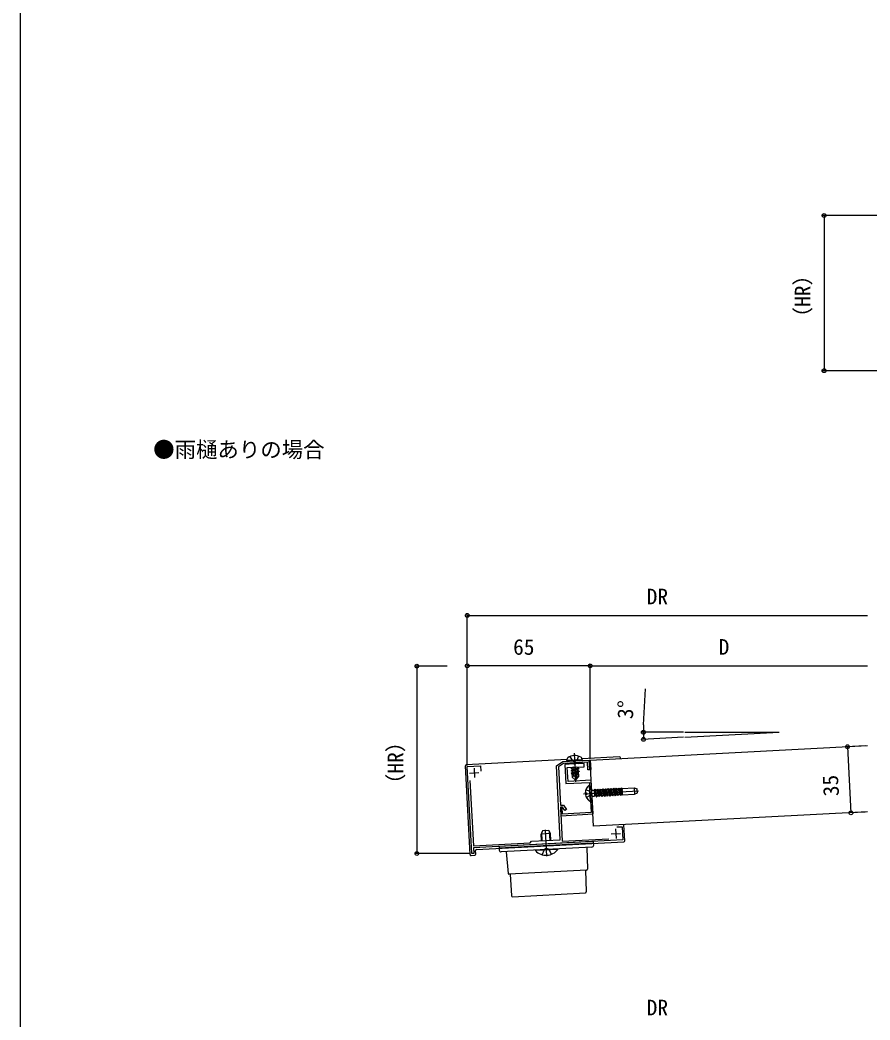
# Model space of a CAD drawing. Units: millimetres, scale not verified, with parts at other scales. Extents: x -875 to 875, y -1302 to 1296.
# Drawn here: x -875 to -201, y -506 to 287 of the extents above; entities that cross this region are included whole.
import ezdxf
from ezdxf.enums import TextEntityAlignment as Align

# ---------------------------------------------------------------- set-up
doc = ezdxf.new("R2010")
doc.units = ezdxf.units.MM
doc.header["$LTSCALE"] = 8
for name, color, linetype in [('0-2_USER1', 3, 'Continuous'), ('0-3_YKK_11', 7, 'Continuous'), ('0-4_YKK_12', 2, 'Continuous'), ('0-5_YKK_13', 4, 'Continuous'), ('0-6_YKK_D', 6, 'Continuous'), ('0-7_YKK_ZWAK', 7, 'Continuous')]:
    doc.layers.add(name, color=color, linetype=linetype)
doc.styles.add('ＭＳ ゴシック', font='')
doc.styles.get('ＭＳ ゴシック').set_extended_font_data('MS Gothic')

msp = doc.modelspace()

# ---------------------------------------------------------------- linework, layer by layer
at = {"layer": '0-3_YKK_11'}
for p, q in [((-514.752, -306.605), (-514.359, -314.095)), ((-518.301, -310.546), (-510.811, -310.153)), ((-402.426, -354.792), (-402.034, -362.282)), ((-405.975, -358.733), (-398.485, -358.341))]:
    msp.add_line(p, q, dxfattribs=at)
for points in [[(-518.001, -316.262), (-515.278, -368.217), (-470.19, -365.854), (-469.054, -364.593), (-446.286, -363.399), (-449.361, -304.711), (-444.277, -301.409), (-423.306, -300.31), (-422.914, -307.8), (-424.411, -307.879), (-424.726, -301.887), (-428.857, -302.103), (-429.259, -302.406), (-430.648, -302.479), (-431.079, -302.22), (-438.744, -302.621), (-439.146, -302.924), (-440.534, -302.997), (-440.966, -302.738), (-443.797, -302.886), (-447.818, -305.497), (-446.217, -336.058), (-443.642, -335.923), (-441.331, -339.482), (-442.589, -340.299), (-444.429, -337.467), (-446.138, -337.556), (-444.725, -364.519), (-407.749, -362.582)], [(-401.524, -353.243), (-397.262, -353.02), (-396.712, -363.505), (-515.2, -369.715), (-514.964, -374.209), (-516.462, -374.287), (-520.073, -305.382), (-509.588, -304.832), (-509.364, -309.095)]]:
    msp.add_lwpolyline(points, dxfattribs=at)
msp.add_lwpolyline([(-420.32, -342.963), (-421.725, -316.15), (-440.15, -317.116), (-440.723, -306.181), (-427.241, -305.474), (-427.383, -302.778), (-434.186, -303.134), (-434.451, -303.329), (-435.275, -303.372), (-435.559, -303.206), (-442.662, -303.579), (-441.861, -318.858), (-423.136, -317.876), (-421.88, -341.843), (-444.649, -343.037), (-444.916, -337.944), (-445.389, -337.518), (-446.099, -338.306), (-445.785, -344.298)], close=True, dxfattribs=at)
at = {"layer": '0-4_YKK_12'}
msp.add_lwpolyline([(-202.555, -341.312), (-419.81, -352.698), (-422.557, -300.27), (-202.555, -288.74)], dxfattribs=at)
at = {"layer": '0-5_YKK_13'}
for p, q in [((-440.928, -299.732), (-520.901, -303.923)), ((-441.021, -300.488), (-440.872, -299.275)), ((-429.038, -299.86), (-441.021, -300.488)), ((-441.021, -300.488), (-440.85, -301.23)), ((-429.13, -300.616), (-440.85, -301.23)), ((-435.32, -294.631), (-434.119, -317.55)), ((-429.038, -299.86), (-429.312, -298.669)), ((-399.417, -297.556), (-429.209, -299.118)), ((-429.038, -299.86), (-429.13, -300.616)), ((-422.925, -300.947), (-422.918, -300.944)), ((-398.59, -299.014), (-398.629, -298.266)), ((-517.921, -375.115), (-521.61, -304.711)), ((-437.865, -306.255), (-436.533, -305.961)), ((-437.865, -306.255), (-437.489, -306.011)), ((-437.865, -306.255), (-437.857, -306.405)), ((-435.635, -305.914), (-437.857, -306.405)), ((-437.857, -306.405), (-437.008, -306.838)), ((-437.755, -308.353), (-431.519, -306.974)), ((-437.755, -308.353), (-436.956, -307.834)), ((-437.755, -308.353), (-437.747, -308.502)), ((-431.511, -307.124), (-437.747, -308.502)), ((-437.747, -308.502), (-436.898, -308.935)), ((-437.409, -302.551), (-437.228, -302.643)), ((-437.228, -302.643), (-436.897, -302.525)), ((-437.228, -302.643), (-437.194, -303.292)), ((-433.291, -305.791), (-437.008, -306.838)), ((-437.008, -306.838), (-436.956, -307.834)), ((-432.367, -306.542), (-436.956, -307.834)), ((-436.898, -308.935), (-436.846, -309.931)), ((-433.199, -308.904), (-436.846, -309.931)), ((-432.587, -302.348), (-435.656, -303.211)), ((-435.14, -303.532), (-434.477, -303.385)), ((-433.202, -308.919), (-434.313, -313.848)), ((-432.55, -308.757), (-434.014, -315.255)), ((-432.59, -302.299), (-432.55, -303.049)), ((-431.738, -302.78), (-432.587, -302.348)), ((-432.257, -308.639), (-432.575, -308.728)), ((-432.465, -308.974), (-432.239, -313.284)), ((-432.448, -309.301), (-431.409, -309.071)), ((-431.401, -309.221), (-432.44, -309.451)), ((-432.409, -305.745), (-432.367, -306.542)), ((-431.519, -306.974), (-432.367, -306.542)), ((-432.31, -307.643), (-432.257, -308.639)), ((-431.409, -309.071), (-432.257, -308.639)), ((-431.731, -302.93), (-432.181, -303.029)), ((-431.731, -302.93), (-431.858, -303.012)), ((-431.738, -302.78), (-431.731, -302.93)), ((-431.519, -306.974), (-431.511, -307.124)), ((-431.409, -309.071), (-431.401, -309.221)), ((-422.468, -303.883), (-422.43, -303.883)), ((-422.468, -306.126), (-422.43, -306.126)), ((-437.645, -310.45), (-433.333, -309.497)), ((-437.645, -310.45), (-436.846, -309.931)), ((-437.645, -310.45), (-437.637, -310.599)), ((-433.369, -309.656), (-437.637, -310.599)), ((-437.637, -310.599), (-436.788, -311.032)), ((-437.02, -310.914), (-436.873, -313.714)), ((-433.758, -311.373), (-436.987, -311.542)), ((-435.625, -312.549), (-436.873, -313.714)), ((-434.43, -315.914), (-436.873, -313.714)), ((-433.469, -310.097), (-436.788, -311.032)), ((-433.714, -311.177), (-434.557, -311.414)), ((-434.313, -313.848), (-434.43, -315.914)), ((-434.43, -315.914), (-433.98, -315.89)), ((-434.313, -313.848), (-434.205, -315.902)), ((-432.239, -313.284), (-434.014, -315.255)), ((-434.014, -315.255), (-433.98, -315.89)), ((-433.98, -315.89), (-431.78, -313.447)), ((-431.894, -311.275), (-432.343, -311.298)), ((-431.78, -313.447), (-432.239, -313.284)), ((-432.2, -309.74), (-432.148, -310.736)), ((-431.453, -311.09), (-431.894, -311.275)), ((-431.894, -311.275), (-431.78, -313.447)), ((-427.924, -326.838), (-384.242, -324.549)), ((-425.955, -323.618), (-423.088, -324.865)), ((-423.088, -324.865), (-422.086, -326.532)), ((-422.369, -332.519), (-422.993, -320.608)), ((-419.32, -324.135), (-419.344, -324.136)), ((-418.927, -323.363), (-419.32, -324.135)), ((-419.32, -324.135), (-418.047, -328.574)), ((-418.927, -323.363), (-418.777, -323.355)), ((-418.927, -323.363), (-417.576, -329.3)), ((-418.777, -323.355), (-418.305, -324.082)), ((-418.777, -323.355), (-417.426, -329.293)), ((-417.208, -324.024), (-418.305, -324.082)), ((-417.032, -328.521), (-418.305, -324.082)), ((-416.815, -323.252), (-417.208, -324.024)), ((-417.208, -324.024), (-415.935, -328.464)), ((-416.815, -323.252), (-416.665, -323.245)), ((-416.815, -323.252), (-415.463, -329.19)), ((-416.665, -323.245), (-416.193, -323.971)), ((-416.665, -323.245), (-415.314, -329.182)), ((-415.096, -323.913), (-416.193, -323.971)), ((-416.193, -323.971), (-414.92, -328.41)), ((-414.703, -323.142), (-415.096, -323.913)), ((-415.096, -323.913), (-413.823, -328.353)), ((-414.703, -323.142), (-414.553, -323.134)), ((-414.703, -323.142), (-413.351, -329.079)), ((-414.553, -323.134), (-414.081, -323.86)), ((-414.553, -323.134), (-413.201, -329.071)), ((-412.984, -323.803), (-414.081, -323.86)), ((-412.808, -328.3), (-414.081, -323.86)), ((-412.591, -323.031), (-412.984, -323.803)), ((-412.984, -323.803), (-411.711, -328.242)), ((-412.591, -323.031), (-412.441, -323.023)), ((-412.591, -323.031), (-411.239, -328.968)), ((-412.441, -323.023), (-411.969, -323.749)), ((-412.441, -323.023), (-411.089, -328.96)), ((-410.872, -323.692), (-411.969, -323.749)), ((-411.969, -323.749), (-410.696, -328.189)), ((-410.479, -322.92), (-410.872, -323.692)), ((-410.872, -323.692), (-409.599, -328.131)), ((-410.479, -322.92), (-410.329, -322.912)), ((-410.479, -322.92), (-409.127, -328.858)), ((-410.329, -322.912), (-409.857, -323.639)), ((-410.329, -322.912), (-408.977, -328.85)), ((-408.76, -323.581), (-409.857, -323.639)), ((-408.584, -328.078), (-409.857, -323.639)), ((-408.367, -322.809), (-408.76, -323.581)), ((-408.76, -323.581), (-407.487, -328.021)), ((-408.569, -323.571), (-407.296, -328.011)), ((-408.367, -322.809), (-408.217, -322.802)), ((-408.367, -322.809), (-407.015, -328.747)), ((-408.217, -322.802), (-407.745, -323.528)), ((-408.217, -322.802), (-406.865, -328.739)), ((-406.648, -323.47), (-407.745, -323.528)), ((-407.745, -323.528), (-406.472, -327.967)), ((-406.254, -322.699), (-406.648, -323.47)), ((-406.648, -323.47), (-405.375, -327.91)), ((-406.254, -322.699), (-406.105, -322.691)), ((-406.254, -322.699), (-404.903, -328.636)), ((-406.105, -322.691), (-405.633, -323.417)), ((-406.105, -322.691), (-404.753, -328.628)), ((-404.536, -323.36), (-405.633, -323.417)), ((-404.36, -327.857), (-405.633, -323.417)), ((-404.142, -322.588), (-404.536, -323.36)), ((-404.536, -323.36), (-403.263, -327.799)), ((-404.142, -322.588), (-403.993, -322.58)), ((-404.142, -322.588), (-402.791, -328.525)), ((-403.993, -322.58), (-403.521, -323.307)), ((-403.993, -322.58), (-402.641, -328.518)), ((-402.423, -323.249), (-403.521, -323.306)), ((-403.521, -323.307), (-402.248, -327.746)), ((-402.03, -322.477), (-402.423, -323.249)), ((-402.423, -323.249), (-401.15, -327.688)), ((-402.03, -322.477), (-401.881, -322.469)), ((-402.03, -322.477), (-400.679, -328.415)), ((-401.88, -322.469), (-401.409, -323.196)), ((-401.88, -322.469), (-400.529, -328.407)), ((-400.311, -323.138), (-401.409, -323.196)), ((-400.136, -327.635), (-401.409, -323.196)), ((-399.918, -322.367), (-400.311, -323.138)), ((-400.311, -323.138), (-399.038, -327.578)), ((-399.918, -322.367), (-399.768, -322.359)), ((-399.918, -322.367), (-398.567, -328.304)), ((-399.768, -322.359), (-399.297, -323.085)), ((-399.768, -322.359), (-398.417, -328.296)), ((-398.199, -323.027), (-399.297, -323.085)), ((-399.297, -323.085), (-398.024, -327.525)), ((-398.199, -323.027), (-399.132, -323.076)), ((-397.806, -322.256), (-398.199, -323.028)), ((-398.199, -323.028), (-397.13, -326.757)), ((-397.806, -322.256), (-397.656, -322.248)), ((-397.806, -322.256), (-397.234, -324.769)), ((-397.656, -322.248), (-397.279, -323.904)), ((-397.656, -322.248), (-397.341, -322.734)), ((-397.341, -322.734), (-397.084, -327.624)), ((-397.336, -322.831), (-387.605, -322.321)), ((-387.605, -322.323), (-385.315, -323.023)), ((-385.15, -326.179), (-385.315, -323.023)), ((-426.434, -326.122), (-425.111, -326.052)), ((-421.056, -328.912), (-419.099, -328.809)), ((-418.047, -328.574), (-419.108, -328.63)), ((-418.047, -328.574), (-417.576, -329.3)), ((-417.576, -329.3), (-417.426, -329.293)), ((-415.935, -328.464), (-415.463, -329.19)), ((-415.463, -329.19), (-415.314, -329.182)), ((-414.92, -328.41), (-415.314, -329.182)), ((-413.823, -328.353), (-414.92, -328.41)), ((-413.823, -328.353), (-413.351, -329.079)), ((-413.351, -329.079), (-413.201, -329.071)), ((-411.711, -328.242), (-411.239, -328.968)), ((-411.239, -328.968), (-411.089, -328.96)), ((-410.696, -328.189), (-411.089, -328.96)), ((-409.599, -328.131), (-410.696, -328.189)), ((-409.599, -328.131), (-409.127, -328.858)), ((-409.127, -328.858), (-408.977, -328.85)), ((-408.584, -328.078), (-408.977, -328.85)), ((-407.487, -328.021), (-408.584, -328.078)), ((-407.487, -328.021), (-407.015, -328.747)), ((-407.015, -328.747), (-406.865, -328.739)), ((-406.472, -327.967), (-406.865, -328.739)), ((-405.375, -327.91), (-406.472, -327.967)), ((-405.375, -327.91), (-404.903, -328.636)), ((-404.903, -328.636), (-404.753, -328.628)), ((-403.263, -327.799), (-402.791, -328.525)), ((-402.791, -328.525), (-402.641, -328.518)), ((-402.248, -327.746), (-402.641, -328.518)), ((-401.15, -327.688), (-402.248, -327.746)), ((-401.15, -327.688), (-400.679, -328.415)), ((-400.679, -328.415), (-400.529, -328.407)), ((-399.038, -327.578), (-398.567, -328.304)), ((-398.567, -328.304), (-398.417, -328.296)), ((-398.024, -327.524), (-398.417, -328.296)), ((-397.092, -327.476), (-398.024, -327.524)), ((-397.092, -327.476), (-397.859, -327.516)), ((-397.084, -327.624), (-387.354, -327.114)), ((-460.475, -356.331), (-461.54, -358.941)), ((-455.382, -356.065), (-460.475, -356.331)), ((-456.869, -376.42), (-457.968, -355.449)), ((-454.05, -358.548), (-455.382, -356.065)), ((-395.175, -364.176), (-395.842, -351.442)), ((-512.874, -371.095), (-395.885, -364.964)), ((-419.93, -364.721), (-494.828, -368.646)), ((-454.05, -358.548), (-461.54, -358.941)), ((-461.265, -364.184), (-461.54, -358.941)), ((-460.617, -364.151), (-460.964, -357.528)), ((-454.424, -363.826), (-454.771, -357.204)), ((-453.775, -363.792), (-454.05, -358.548)), ((-513.427, -374.879), (-513.584, -371.883)), ((-419.852, -366.219), (-494.749, -370.144)), ((-421.193, -369.293), (-493.094, -373.062)), ((-489.125, -372.854), (-487.696, -390.075)), ((-465.981, -371.641), (-448.306, -370.714)), ((-465.962, -372.012), (-465.981, -371.641)), ((-448.286, -371.085), (-465.962, -372.012)), ((-460.686, -375.243), (-458.869, -371.065)), ((-457.202, -370.063), (-458.869, -371.065)), ((-457.202, -370.063), (-455.439, -370.886)), ((-453.196, -374.85), (-455.439, -370.886)), ((-448.286, -371.085), (-448.306, -370.714)), ((-425.162, -369.501), (-424.783, -386.778)), ((-517.133, -375.824), (-514.137, -375.667)), ((-425.494, -387.543), (-486.909, -390.762)), ((-426.243, -387.583), (-425.64, -404.838)), ((-486.16, -390.723), (-484.956, -407.947)), ((-484.169, -408.643), (-426.35, -405.613))]:
    msp.add_line(p, q, dxfattribs=at)
for points in [[(-438.63, -297.389), (-436.718, -300.769), (-434.955, -301.591)], [(-431.739, -297.028), (-433.288, -300.589), (-434.955, -301.591)], [(-431.511, -307.124), (-432.31, -307.643), (-436.898, -308.935)], [(-431.401, -309.221), (-432.2, -309.74), (-432.422, -309.803)], [(-434.313, -313.848), (-435.625, -312.549), (-435.789, -311.479)], [(-431.453, -311.09), (-432.148, -310.736), (-432.37, -310.799)], [(-421.31, -324.058), (-419.353, -323.956), (-419.099, -328.809)], [(-387.605, -322.321), (-387.354, -327.114), (-385.15, -326.179)], [(-426.367, -327.395), (-425.045, -327.326), (-425.111, -326.052)], [(-425.629, -329.835), (-422.908, -328.295), (-422.086, -326.532)], [(-415.935, -328.464), (-417.032, -328.521), (-417.426, -329.293)], [(-411.711, -328.242), (-412.808, -328.3), (-413.201, -329.071)], [(-403.263, -327.799), (-404.36, -327.857), (-404.753, -328.628)], [(-399.038, -327.578), (-400.136, -327.635), (-400.529, -328.407)], [(-419.773, -367.717), (-419.852, -366.219), (-419.93, -364.721)], [(-494.828, -368.646), (-494.749, -370.144), (-494.671, -371.642)]]:
    msp.add_lwpolyline(points, dxfattribs=at)
msp.add_lwpolyline([(-423.306, -300.31), (-422.557, -300.27), (-422.165, -307.76), (-422.914, -307.8)], close=True, dxfattribs=at)
for centre, radius, start, end in [((-439.532, -299.439), 1.35, 125.05588, 173), ((-434.707, -306.315), 9.75, 60.94412, 125.05588), ((-430.628, -298.972), 1.35, 13, 60.94412), ((-399.378, -298.305), 0.75, 3, 93), ((-520.861, -304.672), 0.75, 93, 183), ((-432.837, -308.994), 0.372, 3, 168.52934), ((-418.487, -326.344), 7.95, 130.71409, 178.40059), ((-423.404, -320.63), 0.411, 3, 130.71409), ((-418.487, -326.344), 7.95, 187.59941, 235.28591), ((-422.78, -332.54), 0.411, 235.28591, 3), ((-395.924, -364.215), 0.75, 273, 3), ((-512.835, -371.844), 0.75, 93, 183), ((-493.173, -371.564), 1.5, 183, 273), ((-457.513, -364.137), 11.55, 222.98312, 323.01688), ((-421.271, -367.795), 1.5, 273, 3), ((-517.172, -375.075), 0.75, 183, 273), ((-514.176, -374.918), 0.75, 273, 3), ((-425.533, -386.794), 0.75, 273, 3), ((-486.949, -390.013), 0.75, 183, 273), ((-484.208, -407.894), 0.75, 184, 273), ((-426.39, -404.864), 0.75, 273, 2)]:
    msp.add_arc(centre, radius, start, end, dxfattribs=at)
at = {"layer": '0-6_YKK_D'}
for p, q in [((224.995, 131.952), (-238, 131.952)), ((-237, 131.952), (-237, 8.795)), ((-194.389, 8.795), (-238, 8.795)), ((-520.073, -304.382), (-520.073, -184.382)), ((-520.073, -185.382), (-202.555, -185.382)), ((-536.073, -225.626), (-561.073, -225.626)), ((-560.073, -225.626), (-560.073, -374.287)), ((-520.073, -304.382), (-520.073, -224.382)), ((-422.557, -225.382), (-520.073, -225.382)), ((-422.557, -299.27), (-422.557, -224.382)), ((-422.557, -299.27), (-422.557, -224.382)), ((-422.557, -225.382), (-202.555, -225.382)), ((-380.21, -272.128), (-378.623, -243.627)), ((-348.557, -278.126), (-381.377, -278.126)), ((-348.453, -282.103), (-381.228, -283.821)), ((-347.557, -278.126), (-272.557, -278.126)), ((-347.454, -282.051), (-272.557, -278.126)), ((-204.399, -288.837), (-219.379, -289.621)), ((-218.38, -289.569), (-215.634, -341.997)), ((-204.399, -341.409), (-216.633, -342.05)), ((-517.462, -374.287), (-561.073, -374.287))]:
    msp.add_line(p, q, dxfattribs=at)
for centre in [(-237, 131.952), (-237, 8.795), (-520.073, -185.382), (-560.073, -225.626), (-520.073, -225.382), (-422.557, -225.382), (-422.557, -225.382), (-380.377, -278.126), (-380.23, -283.768), (-218.38, -289.569), (-215.634, -341.997), (-560.073, -374.287)]:
    msp.add_circle(centre, 1.5, dxfattribs=at)
for start, end in [(176.81118, 180), (180, 183)]:
    msp.add_arc((-272.557, -278.126), 107.82, start, end, dxfattribs=at)
at = {"layer": '0-7_YKK_ZWAK'}
msp.add_line((-875, 1247.7), (-875, -1302.3), dxfattribs=at)

# ---------------------------------------------------------------- texts
at = {"layer": '0-2_USER1', "style": 'ＭＳ ゴシック'}
msp.add_text('●雨樋ありの場合', height=12.46, dxfattribs=at).set_placement((-769.318, -63.789), align=Align.BOTTOM_LEFT)
at = {"layer": '0-6_YKK_D', "style": 'ＭＳ ゴシック'}
for s, rotation, p in [('（HR）', 90, (-244.028, 42.41)), ('3°', 86.811, (-384.994, -268.111)), ('（HR）', 90, (-567.102, -327.919)), ('35', 92.998, (-221.354, -328.391))]:
    msp.add_text(s, height=12.46, rotation=rotation, dxfattribs=at).set_placement(p, align=Align.BOTTOM_LEFT)
for s, p in [('DR', (-377.735, -180.382)), ('65', (-483.727, -220.382)), ('D', (-320.621, -220.382)), ('DR', (-377.735, -506.543))]:
    msp.add_text(s, height=12.46, dxfattribs=at).set_placement(p, align=Align.BOTTOM_LEFT)

doc.saveas('drawing.dxf')
